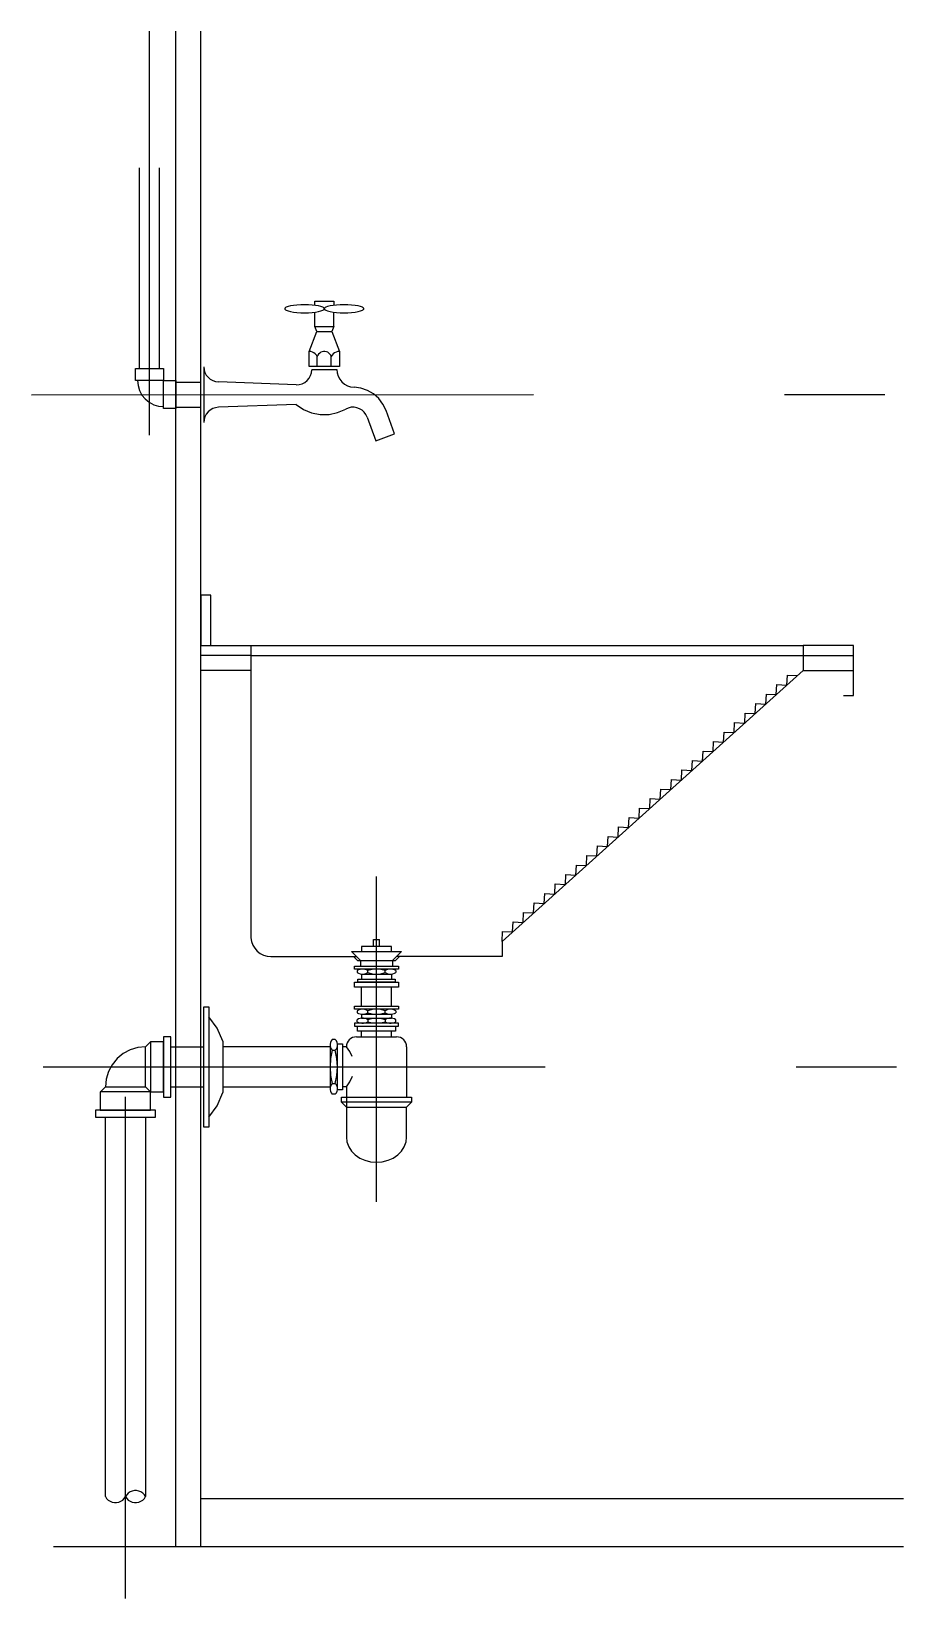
# Model space of a CAD drawing. Extents: x 5039.01 to 5039.87, y 1234.95 to 1236.51.
import ezdxf

# ---------------------------------------------------------------- set-up
doc = ezdxf.new("R2010")
doc.units = 0
doc.linetypes.add('DASHDOT', pattern=[1, 0.5, -0.25, 0, -0.25])
doc.layers.get('0').update_dxf_attribs({"linetype": 'CONTINUOUS'})

msp = doc.modelspace()

# ---------------------------------------------------------------- linework, layer by layer
at = {"color": 0, "linetype": 'DASHDOT'}
for p, q in [((5039.1239, 1236.11), (5039.1239, 1236.5124)), ((5039.0062, 1236.1503), (5039.8749, 1236.1504)), ((5039.3499, 1235.3461), (5039.3499, 1235.6702)), ((5039.0999, 1234.9505), (5039.0999, 1235.5653)), ((5039.0179, 1235.4804), (5039.8749, 1235.4805))]:
    msp.add_line(p, q, dxfattribs=at)
at = {"color": 0, "linetype": 'CONTINUOUS'}
for p, q in [((5039.1499, 1235.0024), (5039.1499, 1236.5124)), ((5039.1749, 1235.0024), (5039.1749, 1236.5124)), ((5039.1139, 1236.1764), (5039.1139, 1236.3764)), ((5039.1339, 1236.1764), (5039.1339, 1236.3764)), ((5039.2619, 1236.2381), (5039.26, 1236.2374)), ((5039.2643, 1236.2387), (5039.2619, 1236.2381)), ((5039.2673, 1236.2392), (5039.2643, 1236.2387)), ((5039.2707, 1236.2396), (5039.2673, 1236.2392)), ((5039.2744, 1236.2398), (5039.2707, 1236.2396)), ((5039.2782, 1236.2399), (5039.2744, 1236.2398)), ((5039.2821, 1236.2398), (5039.2782, 1236.2399)), ((5039.2858, 1236.2396), (5039.2821, 1236.2398)), ((5039.2892, 1236.2392), (5039.2858, 1236.2396)), ((5039.2885, 1236.2401), (5039.2885, 1236.2434)), ((5039.2885, 1236.2434), (5039.3073, 1236.2434)), ((5039.2921, 1236.2387), (5039.2892, 1236.2392)), ((5039.2946, 1236.2381), (5039.2921, 1236.2387)), ((5039.2964, 1236.2374), (5039.2946, 1236.2381)), ((5039.3012, 1236.2381), (5039.2994, 1236.2374)), ((5039.3037, 1236.2387), (5039.3012, 1236.2381)), ((5039.3067, 1236.2392), (5039.3037, 1236.2387)), ((5039.3101, 1236.2396), (5039.3067, 1236.2392)), ((5039.3073, 1236.2434), (5039.3073, 1236.2401)), ((5039.3138, 1236.2398), (5039.3101, 1236.2396)), ((5039.3176, 1236.2399), (5039.3138, 1236.2398)), ((5039.3214, 1236.2398), (5039.3176, 1236.2399)), ((5039.3251, 1236.2396), (5039.3214, 1236.2398)), ((5039.3285, 1236.2392), (5039.3251, 1236.2396)), ((5039.3315, 1236.2387), (5039.3285, 1236.2392)), ((5039.334, 1236.2381), (5039.3315, 1236.2387)), ((5039.3358, 1236.2374), (5039.334, 1236.2381)), ((5039.26, 1236.2344), (5039.2619, 1236.2337)), ((5039.2619, 1236.2337), (5039.2643, 1236.2331)), ((5039.2643, 1236.2331), (5039.2673, 1236.2326)), ((5039.2673, 1236.2326), (5039.2707, 1236.2322)), ((5039.2707, 1236.2322), (5039.2744, 1236.232)), ((5039.2744, 1236.232), (5039.2782, 1236.2319)), ((5039.2782, 1236.2319), (5039.2821, 1236.232)), ((5039.2821, 1236.232), (5039.2858, 1236.2322)), ((5039.2858, 1236.2322), (5039.2892, 1236.2326)), ((5039.2885, 1236.2184), (5039.2885, 1236.2317)), ((5039.2892, 1236.2326), (5039.2921, 1236.2331)), ((5039.2921, 1236.2331), (5039.2946, 1236.2337)), ((5039.2946, 1236.2337), (5039.2964, 1236.2344)), ((5039.2994, 1236.2344), (5039.3012, 1236.2337)), ((5039.3012, 1236.2337), (5039.3037, 1236.2331)), ((5039.3037, 1236.2331), (5039.3067, 1236.2326)), ((5039.3067, 1236.2326), (5039.3101, 1236.2322)), ((5039.3073, 1236.2184), (5039.3073, 1236.2315)), ((5039.3101, 1236.2322), (5039.3138, 1236.232)), ((5039.3138, 1236.232), (5039.3176, 1236.2319)), ((5039.3176, 1236.2319), (5039.3214, 1236.232)), ((5039.3214, 1236.232), (5039.3251, 1236.2322)), ((5039.3251, 1236.2322), (5039.3285, 1236.2326)), ((5039.3285, 1236.2326), (5039.3315, 1236.2331)), ((5039.3315, 1236.2331), (5039.334, 1236.2337)), ((5039.334, 1236.2337), (5039.3358, 1236.2344)), ((5039.2829, 1236.1934), (5039.2904, 1236.2134)), ((5039.2904, 1236.2134), (5039.2885, 1236.2184)), ((5039.2885, 1236.2184), (5039.3073, 1236.2184)), ((5039.2904, 1236.2134), (5039.3054, 1236.2134)), ((5039.3073, 1236.2184), (5039.3054, 1236.2134)), ((5039.3054, 1236.2134), (5039.3129, 1236.1934)), ((5039.2829, 1236.1784), (5039.2829, 1236.1934)), ((5039.3129, 1236.1934), (5039.3129, 1236.1784)), ((5039.1779, 1236.1781), (5039.1779, 1236.1227)), ((5039.2979, 1236.1784), (5039.2829, 1236.1784)), ((5039.2854, 1236.1754), (5039.3104, 1236.1754)), ((5039.2909, 1236.1784), (5039.2909, 1236.1884)), ((5039.3129, 1236.1784), (5039.2979, 1236.1784)), ((5039.3049, 1236.1784), (5039.3049, 1236.1884)), ((5039.1499, 1236.1629), (5039.1749, 1236.1629)), ((5039.2699, 1236.1602), (5039.1924, 1236.1631)), ((5039.1499, 1236.1379), (5039.1749, 1236.1379)), ((5039.2699, 1236.1405), (5039.1924, 1236.1377)), ((5039.3406, 1236.1279), (5039.3491, 1236.1044)), ((5039.3679, 1236.1113), (5039.3594, 1236.1347)), ((5039.3491, 1236.1044), (5039.3679, 1236.1113)), ((5039.2249, 1235.9004), (5039.7749, 1235.9004)), ((5039.8249, 1235.9004), (5039.7749, 1235.9004)), ((5039.7749, 1235.9004), (5039.7749, 1235.8754)), ((5039.8249, 1235.8504), (5039.8249, 1235.9004)), ((5039.2249, 1235.8904), (5039.2249, 1235.609)), ((5039.2249, 1235.8904), (5039.8249, 1235.8904)), ((5039.2249, 1235.8754), (5039.1749, 1235.8754)), ((5039.7749, 1235.8754), (5039.4749, 1235.6054)), ((5039.7587, 1235.8609), (5039.7592, 1235.8709)), ((5039.7592, 1235.8709), (5039.7692, 1235.8704)), ((5039.7749, 1235.8754), (5039.8249, 1235.8754)), ((5039.7376, 1235.842), (5039.7382, 1235.852)), ((5039.7382, 1235.852), (5039.7481, 1235.8514)), ((5039.7481, 1235.8514), (5039.7487, 1235.8614)), ((5039.7487, 1235.8614), (5039.7587, 1235.8609)), ((5039.8149, 1235.8504), (5039.8249, 1235.8504)), ((5039.7166, 1235.8231), (5039.7171, 1235.833)), ((5039.7171, 1235.833), (5039.7271, 1235.8325)), ((5039.7271, 1235.8325), (5039.7276, 1235.8425)), ((5039.7276, 1235.8425), (5039.7376, 1235.842)), ((5039.7061, 1235.8136), (5039.7066, 1235.8236)), ((5039.7066, 1235.8236), (5039.7166, 1235.8231)), ((5039.6851, 1235.7947), (5039.6856, 1235.8046)), ((5039.6856, 1235.8046), (5039.6956, 1235.8041)), ((5039.6956, 1235.8041), (5039.6961, 1235.8141)), ((5039.6961, 1235.8141), (5039.7061, 1235.8136)), ((5039.6641, 1235.7757), (5039.6646, 1235.7857)), ((5039.6646, 1235.7857), (5039.6746, 1235.7852)), ((5039.6746, 1235.7852), (5039.6751, 1235.7952)), ((5039.6751, 1235.7952), (5039.6851, 1235.7947)), ((5039.6536, 1235.7663), (5039.6541, 1235.7763)), ((5039.6541, 1235.7763), (5039.6641, 1235.7757)), ((5039.6325, 1235.7473), (5039.6331, 1235.7573)), ((5039.6331, 1235.7573), (5039.643, 1235.7568)), ((5039.643, 1235.7568), (5039.6436, 1235.7668)), ((5039.6436, 1235.7668), (5039.6536, 1235.7663)), ((5039.6115, 1235.7284), (5039.612, 1235.7384)), ((5039.612, 1235.7384), (5039.622, 1235.7379)), ((5039.622, 1235.7379), (5039.6226, 1235.7479)), ((5039.6226, 1235.7479), (5039.6325, 1235.7473)), ((5039.601, 1235.719), (5039.6015, 1235.7289)), ((5039.6015, 1235.7289), (5039.6115, 1235.7284)), ((5039.58, 1235.7), (5039.5805, 1235.71)), ((5039.5805, 1235.71), (5039.5905, 1235.7095)), ((5039.5905, 1235.7095), (5039.591, 1235.7195)), ((5039.591, 1235.7195), (5039.601, 1235.719)), ((5039.559, 1235.6811), (5039.5595, 1235.6911)), ((5039.5595, 1235.6911), (5039.5695, 1235.6906)), ((5039.5695, 1235.6906), (5039.57, 1235.7006)), ((5039.57, 1235.7006), (5039.58, 1235.7)), ((5039.5485, 1235.6716), (5039.549, 1235.6816)), ((5039.549, 1235.6816), (5039.559, 1235.6811)), ((5039.5274, 1235.6527), (5039.528, 1235.6627)), ((5039.528, 1235.6627), (5039.538, 1235.6622)), ((5039.538, 1235.6622), (5039.5385, 1235.6722)), ((5039.5385, 1235.6722), (5039.5485, 1235.6716)), ((5039.5064, 1235.6338), (5039.5069, 1235.6438)), ((5039.5069, 1235.6438), (5039.5169, 1235.6433)), ((5039.5169, 1235.6433), (5039.5175, 1235.6532)), ((5039.5175, 1235.6532), (5039.5274, 1235.6527)), ((5039.4959, 1235.6243), (5039.4964, 1235.6343)), ((5039.4964, 1235.6343), (5039.5064, 1235.6338)), ((5039.4749, 1235.6054), (5039.4754, 1235.6154)), ((5039.4754, 1235.6154), (5039.4854, 1235.6149)), ((5039.4854, 1235.6149), (5039.4859, 1235.6249)), ((5039.4859, 1235.6249), (5039.4959, 1235.6243)), ((5039.3469, 1235.6004), (5039.3469, 1235.6074)), ((5039.3469, 1235.6074), (5039.3529, 1235.6074)), ((5039.3529, 1235.6004), (5039.3529, 1235.6074)), ((5039.4749, 1235.6054), (5039.4749, 1235.5904)), ((5039.2448, 1235.5904), (5039.3269, 1235.5904)), ((5039.3339, 1235.5864), (5039.3249, 1235.5954)), ((5039.3249, 1235.5954), (5039.3749, 1235.5954)), ((5039.3269, 1235.5904), (5039.3299, 1235.5904)), ((5039.3269, 1235.5904), (5039.3309, 1235.5864)), ((5039.3309, 1235.5864), (5039.3689, 1235.5864)), ((5039.3339, 1235.5864), (5039.3339, 1235.5809)), ((5039.3749, 1235.5954), (5039.3659, 1235.5864)), ((5039.3659, 1235.5864), (5039.3659, 1235.5809)), ((5039.3729, 1235.5904), (5039.3689, 1235.5864)), ((5039.3729, 1235.5904), (5039.3699, 1235.5904)), ((5039.4749, 1235.5904), (5039.3729, 1235.5904)), ((5039.332, 1235.5771), (5039.3307, 1235.5764)), ((5039.3307, 1235.5764), (5039.3307, 1235.5744)), ((5039.3307, 1235.5744), (5039.332, 1235.5737)), ((5039.3336, 1235.5776), (5039.332, 1235.5771)), ((5039.332, 1235.5737), (5039.3336, 1235.5732)), ((5039.3352, 1235.5779), (5039.3336, 1235.5776)), ((5039.3336, 1235.5732), (5039.3352, 1235.5729)), ((5039.3349, 1235.5729), (5039.3649, 1235.5729)), ((5039.3349, 1235.5729), (5039.3349, 1235.5682)), ((5039.3368, 1235.5779), (5039.3352, 1235.5779)), ((5039.3352, 1235.5729), (5039.3368, 1235.5729)), ((5039.3384, 1235.5776), (5039.3368, 1235.5779)), ((5039.3368, 1235.5729), (5039.3384, 1235.5732)), ((5039.34, 1235.5771), (5039.3384, 1235.5776)), ((5039.3384, 1235.5732), (5039.34, 1235.5737)), ((5039.3413, 1235.5764), (5039.34, 1235.5771)), ((5039.34, 1235.5737), (5039.3413, 1235.5744)), ((5039.3413, 1235.5744), (5039.3413, 1235.5764)), ((5039.3598, 1235.5771), (5039.3584, 1235.5764)), ((5039.3584, 1235.5744), (5039.3584, 1235.5764)), ((5039.3584, 1235.5744), (5039.3598, 1235.5737)), ((5039.3613, 1235.5776), (5039.3598, 1235.5771)), ((5039.3598, 1235.5737), (5039.3613, 1235.5732)), ((5039.363, 1235.5779), (5039.3613, 1235.5776)), ((5039.3613, 1235.5732), (5039.363, 1235.5729)), ((5039.3646, 1235.5779), (5039.363, 1235.5779)), ((5039.363, 1235.5729), (5039.3646, 1235.5729)), ((5039.3662, 1235.5776), (5039.3646, 1235.5779)), ((5039.3646, 1235.5729), (5039.3662, 1235.5732)), ((5039.3649, 1235.5729), (5039.3649, 1235.5682)), ((5039.3678, 1235.5771), (5039.3662, 1235.5776)), ((5039.3662, 1235.5732), (5039.3678, 1235.5737)), ((5039.3691, 1235.5764), (5039.3678, 1235.5771)), ((5039.3678, 1235.5737), (5039.3691, 1235.5744)), ((5039.3691, 1235.5764), (5039.3691, 1235.5744)), ((5039.3349, 1235.5409), (5039.3349, 1235.5599)), ((5039.3649, 1235.5409), (5039.3649, 1235.5599)), ((5039.332, 1235.5371), (5039.3307, 1235.5364)), ((5039.3307, 1235.5364), (5039.3307, 1235.5344)), ((5039.3307, 1235.5344), (5039.332, 1235.5337)), ((5039.3336, 1235.5376), (5039.332, 1235.5371)), ((5039.332, 1235.5337), (5039.3336, 1235.5332)), ((5039.3352, 1235.5379), (5039.3336, 1235.5376)), ((5039.3368, 1235.5379), (5039.3352, 1235.5379)), ((5039.3384, 1235.5376), (5039.3368, 1235.5379)), ((5039.34, 1235.5371), (5039.3384, 1235.5376)), ((5039.3384, 1235.5332), (5039.34, 1235.5337)), ((5039.3413, 1235.5364), (5039.34, 1235.5371)), ((5039.34, 1235.5337), (5039.3413, 1235.5344)), ((5039.3413, 1235.5344), (5039.3413, 1235.5364)), ((5039.3598, 1235.5371), (5039.3584, 1235.5364)), ((5039.3584, 1235.5344), (5039.3584, 1235.5364)), ((5039.3584, 1235.5344), (5039.3598, 1235.5337)), ((5039.3613, 1235.5376), (5039.3598, 1235.5371)), ((5039.3598, 1235.5337), (5039.3613, 1235.5332)), ((5039.363, 1235.5379), (5039.3613, 1235.5376)), ((5039.3646, 1235.5379), (5039.363, 1235.5379)), ((5039.3662, 1235.5376), (5039.3646, 1235.5379)), ((5039.3678, 1235.5371), (5039.3662, 1235.5376)), ((5039.3662, 1235.5332), (5039.3678, 1235.5337)), ((5039.3691, 1235.5364), (5039.3678, 1235.5371)), ((5039.3678, 1235.5337), (5039.3691, 1235.5344)), ((5039.3691, 1235.5364), (5039.3691, 1235.5344)), ((5039.332, 1235.5282), (5039.3307, 1235.5274)), ((5039.3307, 1235.5254), (5039.3307, 1235.5274)), ((5039.3307, 1235.5254), (5039.332, 1235.5247)), ((5039.3309, 1235.5159), (5039.3309, 1235.5209)), ((5039.3309, 1235.5209), (5039.3309, 1235.5209)), ((5039.3336, 1235.5286), (5039.332, 1235.5282)), ((5039.332, 1235.5247), (5039.3336, 1235.5242)), ((5039.3336, 1235.5332), (5039.3352, 1235.5329)), ((5039.3352, 1235.5289), (5039.3336, 1235.5286)), ((5039.3336, 1235.5242), (5039.3352, 1235.524)), ((5039.3349, 1235.5329), (5039.3649, 1235.5329)), ((5039.3349, 1235.5323), (5039.3349, 1235.5289)), ((5039.3349, 1235.5289), (5039.3649, 1235.5289)), ((5039.3352, 1235.5329), (5039.3368, 1235.5329)), ((5039.3368, 1235.5289), (5039.3352, 1235.5289)), ((5039.3352, 1235.524), (5039.3368, 1235.524)), ((5039.3368, 1235.5329), (5039.3384, 1235.5332)), ((5039.3384, 1235.5286), (5039.3368, 1235.5289)), ((5039.3368, 1235.524), (5039.3384, 1235.5242)), ((5039.34, 1235.5282), (5039.3384, 1235.5286)), ((5039.3384, 1235.5242), (5039.34, 1235.5247)), ((5039.3413, 1235.5274), (5039.34, 1235.5282)), ((5039.34, 1235.5247), (5039.3413, 1235.5254)), ((5039.3413, 1235.5274), (5039.3413, 1235.5254)), ((5039.3598, 1235.5282), (5039.3584, 1235.5274)), ((5039.3584, 1235.5274), (5039.3584, 1235.5254)), ((5039.3584, 1235.5254), (5039.3598, 1235.5247)), ((5039.3613, 1235.5286), (5039.3598, 1235.5282)), ((5039.3598, 1235.5247), (5039.3613, 1235.5242)), ((5039.3613, 1235.5332), (5039.363, 1235.5329)), ((5039.363, 1235.5289), (5039.3613, 1235.5286)), ((5039.3613, 1235.5242), (5039.363, 1235.524)), ((5039.363, 1235.5329), (5039.3646, 1235.5329)), ((5039.3646, 1235.5289), (5039.363, 1235.5289)), ((5039.363, 1235.524), (5039.3646, 1235.524)), ((5039.3646, 1235.5329), (5039.3662, 1235.5332)), ((5039.3662, 1235.5286), (5039.3646, 1235.5289)), ((5039.3646, 1235.524), (5039.3662, 1235.5242)), ((5039.3649, 1235.5326), (5039.3649, 1235.5289)), ((5039.3678, 1235.5282), (5039.3662, 1235.5286)), ((5039.3662, 1235.5242), (5039.3678, 1235.5247)), ((5039.3691, 1235.5274), (5039.3678, 1235.5282)), ((5039.3678, 1235.5247), (5039.3691, 1235.5254)), ((5039.3689, 1235.5209), (5039.3689, 1235.5209)), ((5039.3689, 1235.5209), (5039.3689, 1235.5159)), ((5039.3691, 1235.5254), (5039.3691, 1235.5274)), ((5039.1249, 1235.5054), (5039.1199, 1235.5004)), ((5039.1969, 1235.506), (5039.1969, 1235.4548)), ((5039.304, 1235.5048), (5039.3036, 1235.5031)), ((5039.3036, 1235.5034), (5039.3036, 1235.4574)), ((5039.3036, 1235.5031), (5039.3036, 1235.5015)), ((5039.3047, 1235.5063), (5039.304, 1235.5048)), ((5039.3058, 1235.5077), (5039.3047, 1235.5063)), ((5039.3088, 1235.5077), (5039.3058, 1235.5077)), ((5039.3099, 1235.5063), (5039.3088, 1235.5077)), ((5039.3106, 1235.5048), (5039.3099, 1235.5063)), ((5039.311, 1235.5031), (5039.3106, 1235.5048)), ((5039.311, 1235.5015), (5039.311, 1235.5031)), ((5039.3299, 1235.5104), (5039.3699, 1235.5104)), ((5039.3689, 1235.5159), (5039.3309, 1235.5159)), ((5039.3349, 1235.5104), (5039.3349, 1235.5159)), ((5039.3649, 1235.5104), (5039.3649, 1235.5159)), ((5039.1199, 1235.4604), (5039.1199, 1235.5004)), ((5039.1449, 1235.5004), (5039.1779, 1235.5004)), ((5039.3036, 1235.5004), (5039.1969, 1235.5004)), ((5039.3036, 1235.5015), (5039.304, 1235.4999)), ((5039.3041, 1235.4888), (5039.3036, 1235.4804)), ((5039.304, 1235.4999), (5039.3047, 1235.4984)), ((5039.3058, 1235.497), (5039.3041, 1235.4888)), ((5039.3047, 1235.4984), (5039.3058, 1235.497)), ((5039.3058, 1235.497), (5039.3088, 1235.497)), ((5039.3088, 1235.497), (5039.3099, 1235.4984)), ((5039.3105, 1235.4888), (5039.3088, 1235.497)), ((5039.3099, 1235.4984), (5039.3106, 1235.4999)), ((5039.3111, 1235.4804), (5039.3105, 1235.4888)), ((5039.3106, 1235.4999), (5039.311, 1235.5015)), ((5039.3199, 1235.5004), (5039.3161, 1235.5004)), ((5039.3799, 1235.5004), (5039.3799, 1235.4504)), ((5039.0999, 1235.4804), (5039.0999, 1235.4804)), ((5039.3036, 1235.4804), (5039.3041, 1235.472)), ((5039.3041, 1235.472), (5039.3058, 1235.4639)), ((5039.3088, 1235.4639), (5039.3105, 1235.472)), ((5039.3105, 1235.472), (5039.3111, 1235.4804)), ((5039.0749, 1235.4554), (5039.0799, 1235.4604)), ((5039.0799, 1235.4604), (5039.1199, 1235.4604)), ((5039.1249, 1235.4554), (5039.1199, 1235.4604)), ((5039.1449, 1235.4604), (5039.1779, 1235.4604)), ((5039.1969, 1235.4604), (5039.3036, 1235.4604)), ((5039.304, 1235.461), (5039.3036, 1235.4594)), ((5039.3036, 1235.4594), (5039.3036, 1235.4577)), ((5039.3036, 1235.4577), (5039.304, 1235.4561)), ((5039.3047, 1235.4625), (5039.304, 1235.461)), ((5039.304, 1235.4561), (5039.3047, 1235.4546)), ((5039.3058, 1235.4639), (5039.3047, 1235.4625)), ((5039.3058, 1235.4639), (5039.3088, 1235.4639)), ((5039.3099, 1235.4625), (5039.3088, 1235.4639)), ((5039.3106, 1235.461), (5039.3099, 1235.4625)), ((5039.3099, 1235.4546), (5039.3106, 1235.4561)), ((5039.311, 1235.4594), (5039.3106, 1235.461)), ((5039.3106, 1235.4561), (5039.311, 1235.4577)), ((5039.311, 1235.4577), (5039.311, 1235.4594)), ((5039.3199, 1235.4604), (5039.3161, 1235.4604)), ((5039.3199, 1235.4604), (5039.3199, 1235.4104)), ((5039.3199, 1235.4604), (5039.3199, 1235.4504)), ((5039.3047, 1235.4546), (5039.3058, 1235.4532)), ((5039.3088, 1235.4532), (5039.3058, 1235.4532)), ((5039.3088, 1235.4532), (5039.3099, 1235.4546)), ((5039.3149, 1235.4454), (5039.3199, 1235.4404)), ((5039.3199, 1235.4404), (5039.3799, 1235.4404)), ((5039.3849, 1235.4454), (5039.3799, 1235.4404)), ((5039.3799, 1235.4104), (5039.3799, 1235.4404)), ((5039.0799, 1235.0522), (5039.0799, 1235.4304)), ((5039.1199, 1235.4304), (5039.1199, 1235.0522)), ((5039.3199, 1235.4104), (5039.3205, 1235.4056)), ((5039.3793, 1235.4056), (5039.3799, 1235.4104)), ((5039.3205, 1235.4056), (5039.3222, 1235.4009)), ((5039.3222, 1235.4009), (5039.3249, 1235.3965)), ((5039.3249, 1235.3965), (5039.3287, 1235.3928)), ((5039.3711, 1235.3928), (5039.3748, 1235.3965)), ((5039.3748, 1235.3965), (5039.3776, 1235.4009)), ((5039.3776, 1235.4009), (5039.3793, 1235.4056)), ((5039.3287, 1235.3928), (5039.3332, 1235.3896)), ((5039.3332, 1235.3896), (5039.3384, 1235.3873)), ((5039.3384, 1235.3873), (5039.344, 1235.3859)), ((5039.344, 1235.3859), (5039.3499, 1235.3854)), ((5039.3499, 1235.3854), (5039.3557, 1235.3859)), ((5039.3557, 1235.3859), (5039.3614, 1235.3873)), ((5039.3614, 1235.3873), (5039.3666, 1235.3896)), ((5039.3666, 1235.3896), (5039.3711, 1235.3928)), ((5039.1749, 1235.0504), (5039.8749, 1235.0504)), ((5039.0283, 1235.0024), (5039.8749, 1235.0024))]:
    msp.add_line(p, q, dxfattribs=at)
for points in [[(5039.2589, 1236.2367), (5039.2588, 1236.2365), (5039.2587, 1236.2363), (5039.2586, 1236.2361), (5039.2585, 1236.2359)], [(5039.26, 1236.2374), (5039.2594, 1236.2371), (5039.2589, 1236.2367)], [(5039.2975, 1236.2367), (5039.297, 1236.2371), (5039.2964, 1236.2374)], [(5039.2979, 1236.2359), (5039.2979, 1236.2361), (5039.2978, 1236.2363), (5039.2977, 1236.2365), (5039.2975, 1236.2367)], [(5039.2983, 1236.2367), (5039.2981, 1236.2365), (5039.298, 1236.2363), (5039.2979, 1236.2361), (5039.2979, 1236.2359)], [(5039.2994, 1236.2374), (5039.2988, 1236.2371), (5039.2983, 1236.2367)], [(5039.3369, 1236.2367), (5039.3364, 1236.2371), (5039.3358, 1236.2374)], [(5039.3373, 1236.2359), (5039.3372, 1236.2361), (5039.3372, 1236.2363), (5039.3371, 1236.2365), (5039.3369, 1236.2367)], [(5039.2585, 1236.2359), (5039.2586, 1236.2357), (5039.2587, 1236.2354), (5039.2588, 1236.2353), (5039.2589, 1236.2351)], [(5039.2589, 1236.2351), (5039.2594, 1236.2347), (5039.26, 1236.2344)], [(5039.2964, 1236.2344), (5039.297, 1236.2347), (5039.2975, 1236.2351)], [(5039.2975, 1236.2351), (5039.2977, 1236.2353), (5039.2978, 1236.2355), (5039.2979, 1236.2357), (5039.2979, 1236.2359)], [(5039.2979, 1236.2359), (5039.2979, 1236.2357), (5039.298, 1236.2355), (5039.2981, 1236.2353), (5039.2983, 1236.2351)], [(5039.2983, 1236.2351), (5039.2988, 1236.2347), (5039.2994, 1236.2344)], [(5039.3358, 1236.2344), (5039.3364, 1236.2347), (5039.3369, 1236.2351)], [(5039.3369, 1236.2351), (5039.3371, 1236.2353), (5039.3372, 1236.2354), (5039.3372, 1236.2357), (5039.3373, 1236.2359)], [(5039.2909, 1236.1884), (5039.2901, 1236.1898), (5039.2889, 1236.191), (5039.2876, 1236.192), (5039.2861, 1236.1928), (5039.2846, 1236.1932), (5039.2829, 1236.1934)], [(5039.3049, 1236.1884), (5039.3043, 1236.1897), (5039.3035, 1236.1908), (5039.3025, 1236.1918), (5039.3013, 1236.1926), (5039.3, 1236.1931), (5039.2986, 1236.1933), (5039.2972, 1236.1933), (5039.2958, 1236.1931), (5039.2945, 1236.1926), (5039.2933, 1236.1918), (5039.2923, 1236.1908), (5039.2915, 1236.1897), (5039.2909, 1236.1884)], [(5039.3129, 1236.1934), (5039.3113, 1236.1932), (5039.3097, 1236.1928), (5039.3082, 1236.192), (5039.3069, 1236.191), (5039.3058, 1236.1898), (5039.3049, 1236.1884)], [(5039.1779, 1236.1781), (5039.1782, 1236.1752), (5039.179, 1236.1724), (5039.1803, 1236.1699), (5039.1821, 1236.1676), (5039.1843, 1236.1658), (5039.1868, 1236.1644), (5039.1895, 1236.1634), (5039.1924, 1236.1631)], [(5039.2699, 1236.1602), (5039.2729, 1236.1604), (5039.2758, 1236.1612), (5039.2785, 1236.1625), (5039.2808, 1236.1644), (5039.2828, 1236.1667), (5039.2842, 1236.1693), (5039.2851, 1236.1722), (5039.2854, 1236.1752)], [(5039.3104, 1236.1754), (5039.3107, 1236.172), (5039.3117, 1236.1687), (5039.3133, 1236.1657), (5039.3154, 1236.1631), (5039.318, 1236.1609), (5039.3209, 1236.1592), (5039.3241, 1236.1582), (5039.3275, 1236.1578)], [(5039.1119, 1236.1644), (5039.1124, 1236.1593), (5039.1139, 1236.1544), (5039.1163, 1236.1499), (5039.1195, 1236.146), (5039.1235, 1236.1427), (5039.128, 1236.1403), (5039.1328, 1236.1389), (5039.1379, 1236.1384)], [(5039.3594, 1236.1347), (5039.3563, 1236.141), (5039.3522, 1236.1465), (5039.347, 1236.1511), (5039.341, 1236.1546), (5039.3344, 1236.1569), (5039.3275, 1236.1578)], [(5039.1924, 1236.1377), (5039.1895, 1236.1373), (5039.1868, 1236.1364), (5039.1843, 1236.135), (5039.1821, 1236.1331), (5039.1803, 1236.1309), (5039.179, 1236.1283), (5039.1782, 1236.1256), (5039.1779, 1236.1227)], [(5039.2699, 1236.1405), (5039.2771, 1236.1356), (5039.2852, 1236.1323), (5039.2938, 1236.1306), (5039.3026, 1236.1306), (5039.3111, 1236.1324), (5039.3192, 1236.1359)], [(5039.3406, 1236.1279), (5039.3393, 1236.1305), (5039.3376, 1236.1328), (5039.3355, 1236.1348), (5039.333, 1236.1363), (5039.3303, 1236.1373), (5039.3275, 1236.1377), (5039.3246, 1236.1377), (5039.3218, 1236.137), (5039.3192, 1236.1359)], [(5039.2249, 1235.609), (5039.2255, 1235.6053), (5039.2268, 1235.6018), (5039.2287, 1235.5986), (5039.2312, 1235.5958), (5039.2342, 1235.5935), (5039.2375, 1235.5918), (5039.2411, 1235.5908), (5039.2448, 1235.5904)], [(5039.3584, 1235.5764), (5039.3542, 1235.5775), (5039.3499, 1235.5779), (5039.3456, 1235.5775), (5039.3413, 1235.5764)], [(5039.3413, 1235.5744), (5039.3456, 1235.5733), (5039.3499, 1235.5729), (5039.3542, 1235.5733), (5039.3584, 1235.5744)], [(5039.3584, 1235.5364), (5039.3542, 1235.5375), (5039.3499, 1235.5379), (5039.3456, 1235.5375), (5039.3413, 1235.5364)], [(5039.3413, 1235.5344), (5039.3456, 1235.5333), (5039.3499, 1235.5329), (5039.3542, 1235.5333), (5039.3584, 1235.5344)], [(5039.1969, 1235.506), (5039.1913, 1235.519), (5039.1829, 1235.5304)], [(5039.3584, 1235.5274), (5039.3542, 1235.5286), (5039.3499, 1235.5289), (5039.3456, 1235.5286), (5039.3413, 1235.5274)], [(5039.3413, 1235.5254), (5039.3456, 1235.5243), (5039.3499, 1235.5239), (5039.3542, 1235.5243), (5039.3584, 1235.5254)], [(5039.3299, 1235.5104), (5039.3279, 1235.5102), (5039.3261, 1235.5097), (5039.3243, 1235.5087), (5039.3228, 1235.5075), (5039.3216, 1235.506), (5039.3207, 1235.5043), (5039.3201, 1235.5024), (5039.3199, 1235.5004)], [(5039.3799, 1235.5004), (5039.3797, 1235.5024), (5039.3791, 1235.5043), (5039.3782, 1235.506), (5039.377, 1235.5075), (5039.3754, 1235.5087), (5039.3737, 1235.5097), (5039.3718, 1235.5102), (5039.3699, 1235.5104)], [(5039.1199, 1235.5004), (5039.1121, 1235.4996), (5039.1046, 1235.4974), (5039.0977, 1235.4937), (5039.0916, 1235.4887), (5039.0866, 1235.4826), (5039.0829, 1235.4757), (5039.0806, 1235.4682), (5039.0799, 1235.4604)], [(5039.3256, 1235.4908), (5039.3232, 1235.4959), (5039.3199, 1235.5004)], [(5039.3199, 1235.4604), (5039.3235, 1235.4655), (5039.326, 1235.4713)], [(5039.1829, 1235.4304), (5039.1913, 1235.4417), (5039.1969, 1235.4548)], [(5039.0799, 1235.0522), (5039.0811, 1235.0504), (5039.0827, 1235.0488), (5039.0846, 1235.0476), (5039.0866, 1235.0467), (5039.0888, 1235.0463), (5039.091, 1235.0463), (5039.0932, 1235.0467), (5039.0952, 1235.0476), (5039.0971, 1235.0488), (5039.0987, 1235.0504), (5039.0999, 1235.0522)], [(5039.1199, 1235.0522), (5039.1187, 1235.0541), (5039.1171, 1235.0556), (5039.1152, 1235.0569), (5039.1132, 1235.0577), (5039.111, 1235.0582), (5039.1088, 1235.0582), (5039.1066, 1235.0577), (5039.1046, 1235.0569), (5039.1027, 1235.0556), (5039.1011, 1235.0541), (5039.0999, 1235.0522)], [(5039.0999, 1235.0522), (5039.1011, 1235.0504), (5039.1027, 1235.0488), (5039.1046, 1235.0476), (5039.1066, 1235.0467), (5039.1088, 1235.0463), (5039.111, 1235.0463), (5039.1132, 1235.0467), (5039.1152, 1235.0476), (5039.1171, 1235.0488), (5039.1187, 1235.0504), (5039.1199, 1235.0522)]]:
    msp.add_lwpolyline(points, dxfattribs=at)
for points in [[(5039.1379, 1236.1764), (5039.1379, 1236.1644), (5039.1099, 1236.1644), (5039.1099, 1236.1764)], [(5039.1499, 1236.1364), (5039.1379, 1236.1364), (5039.1379, 1236.1644), (5039.1499, 1236.1644)], [(5039.1749, 1235.9004), (5039.1849, 1235.9004), (5039.1849, 1235.9504), (5039.1749, 1235.9504)], [(5039.1749, 1235.9004), (5039.2249, 1235.9004), (5039.2249, 1235.8904), (5039.1749, 1235.8904)], [(5039.3349, 1235.5954), (5039.3649, 1235.5954), (5039.3649, 1235.6004), (5039.3349, 1235.6004)], [(5039.3279, 1235.5809), (5039.3719, 1235.5809), (5039.3719, 1235.5779), (5039.3279, 1235.5779)], [(5039.3279, 1235.5649), (5039.3719, 1235.5649), (5039.3719, 1235.5599), (5039.3279, 1235.5599)], [(5039.3314, 1235.5679), (5039.3684, 1235.5679), (5039.3684, 1235.5649), (5039.3314, 1235.5649)], [(5039.1779, 1235.5404), (5039.1829, 1235.5404), (5039.1829, 1235.4204), (5039.1779, 1235.4204)], [(5039.3279, 1235.5409), (5039.3719, 1235.5409), (5039.3719, 1235.5379), (5039.3279, 1235.5379)], [(5039.3279, 1235.5209), (5039.3719, 1235.5209), (5039.3719, 1235.5239), (5039.3279, 1235.5239)], [(5039.1379, 1235.5054), (5039.1249, 1235.5054), (5039.1249, 1235.4554), (5039.1379, 1235.4554)], [(5039.1449, 1235.5104), (5039.1379, 1235.5104), (5039.1379, 1235.4504), (5039.1449, 1235.4504)], [(5039.3161, 1235.5034), (5039.3161, 1235.4574), (5039.3111, 1235.4574), (5039.3111, 1235.5034)], [(5039.1249, 1235.4374), (5039.1249, 1235.4554), (5039.0748, 1235.4554), (5039.0748, 1235.4374)], [(5039.3149, 1235.4504), (5039.3849, 1235.4504), (5039.3849, 1235.4454), (5039.3149, 1235.4454)], [(5039.1299, 1235.4304), (5039.1299, 1235.4374), (5039.0699, 1235.4374), (5039.0699, 1235.4304)]]:
    msp.add_3dface(points, dxfattribs=at)

doc.saveas('drawing.dxf')
